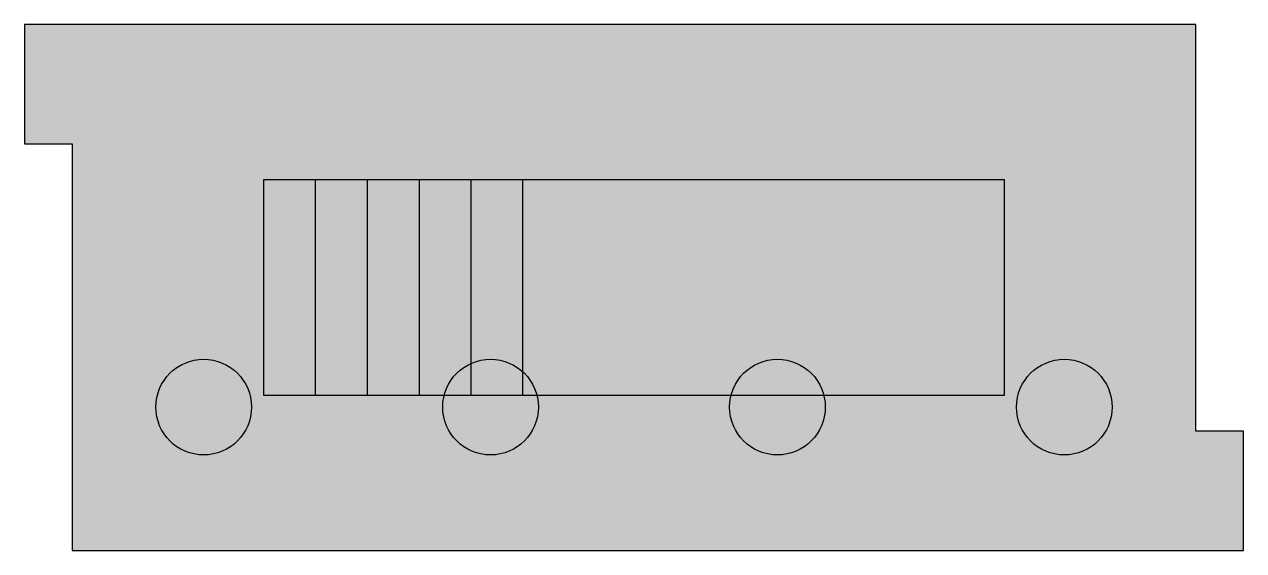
# Model space of a CAD drawing. Header units: inches. Extents: x -0.19 to 1.09, y -0.15 to 0.4.
import ezdxf

# ---------------------------------------------------------------- set-up
doc = ezdxf.new("R2010")
doc.units = ezdxf.units.IN
doc.layers.add('hrany', color=250, linetype='Continuous')
doc.layers.add('piny', color=3, linetype='Continuous')

msp = doc.modelspace()

# ---------------------------------------------------------------- hatches: boundary and pattern name
at = {"layer": 'piny', "lineweight": -3}
h = msp.add_hatch(color=4, dxfattribs=at)
h.dxf.hatch_style = 1
h.paths.add_polyline_path([(1.0375, 0.4), (-0.1375, 0.4), (-0.1875, 0.4), (-0.1875, 0.275), (-0.1375, 0.275), (-0.1375, -0.15), (1.0375, -0.15), (1.0875, -0.15), (1.0875, -0.025), (1.0375, -0.025)])
h.paths.add_polyline_path([(0.0625, 0.2375), (0.8375, 0.2375), (0.8375, 0.0125), (0.6484, 0.0125, -0.063254), (0.65, 0, -1), (0.55, 0, -0.063254), (0.5516, 0.0125), (0.3484, 0.0125, -0.063254), (0.35, 0, -1), (0.25, 0, -0.063254), (0.2516, 0.0125), (0.0625, 0.0125)], flags=16)
h.paths.add_polyline_path([(0.05, 0, -1), (-0.05, 0, -1)], flags=0)
h.paths.add_polyline_path([(0.95, 0, -1), (0.85, 0, -1)], flags=0)
h.paths.add_polyline_path([(0.05, 0, 1), (-0.05, 0, 1)], flags=16)
h.paths.add_polyline_path([(0.35, 0, 0.063254), (0.3484, 0.0125), (0.2516, 0.0125, 0.063254), (0.25, 0, 1)], flags=0)
h.paths.add_polyline_path([(0.65, 0, 0.063254), (0.6484, 0.0125), (0.5516, 0.0125, 0.063254), (0.55, 0, 1)], flags=16)
h.paths.add_polyline_path([(0.95, 0, 1), (0.85, 0, 1)], flags=16)
h = msp.add_hatch(color=252, dxfattribs=at)
h.dxf.hatch_style = 1
h.paths.add_polyline_path([(0.8375, 0.2375), (0.0625, 0.2375), (0.0625, 0.0125), (0.2516, 0.0125, -0.774597), (0.3484, 0.0125), (0.5516, 0.0125, -0.774597), (0.6484, 0.0125), (0.8375, 0.0125)])
h.paths.add_polyline_path([(0.2516, 0.0125), (0.3484, 0.0125, 0.774597)], flags=17)
h.paths.add_polyline_path([(0.5516, 0.0125), (0.6484, 0.0125, 0.774597)], flags=17)
h = msp.add_hatch(color=250, dxfattribs=at)
h.dxf.hatch_style = 1
h.paths.add_polyline_path([(0.3337, 0.2375), (0.0625, 0.2375), (0.0625, 0.0125), (0.2516, 0.0125, -0.565617), (0.3337, 0.0369)])
h.paths.add_polyline_path([(0.2516, 0.0125), (0.3337, 0.0125), (0.3337, 0.0369, 0.565617)], flags=17)
h = msp.add_hatch(color=4, dxfattribs=at)
h.dxf.hatch_style = 1
h.paths.add_polyline_path([(0.35, 0, 0.063254), (0.3484, 0.0125), (0.2516, 0.0125, 0.063254), (0.25, 0, 1)])
h.paths.add_polyline_path([(0.05, 0, 1), (-0.05, 0, 1)])
h.paths.add_polyline_path([(0.95, 0, 1), (0.85, 0, 1)])

# ---------------------------------------------------------------- linework, layer by layer
at = {"layer": 'hrany', "lineweight": -3}
for points in [[(-0.1375, 0.4), (-0.1875, 0.4), (-0.1875, 0.275), (-0.1375, 0.275)], [(1.0375, -0.025), (1.0375, 0.4), (-0.1375, 0.4)], [(-0.1375, 0.275), (-0.1375, -0.15), (1.0375, -0.15)], [(1.0375, -0.15), (1.0875, -0.15), (1.0875, -0.025), (1.0375, -0.025)]]:
    msp.add_lwpolyline(points, dxfattribs=at)
for points in [[(0.0625, 0.0125), (0.8375, 0.0125), (0.8375, 0.2375), (0.0625, 0.2375)], [(0.0625, 0.0125), (0.3337, 0.0125), (0.3337, 0.2375), (0.0625, 0.2375)]]:
    msp.add_lwpolyline(points, close=True, dxfattribs=at)
at = {"layer": 'piny', "lineweight": -3}
for p, q in [((0.1167, 0.2375), (0.1167, 0.0125)), ((0.171, 0.2375), (0.171, 0.0125)), ((0.2252, 0.2375), (0.2252, 0.0125)), ((0.2795, 0.2375), (0.2795, 0.0125))]:
    msp.add_line(p, q, dxfattribs=at)
for centre in [(0, 0), (0.3, 0), (0.6, 0), (0.9, 0)]:
    msp.add_circle(centre, 0.05, dxfattribs=at)

doc.saveas('drawing.dxf')
